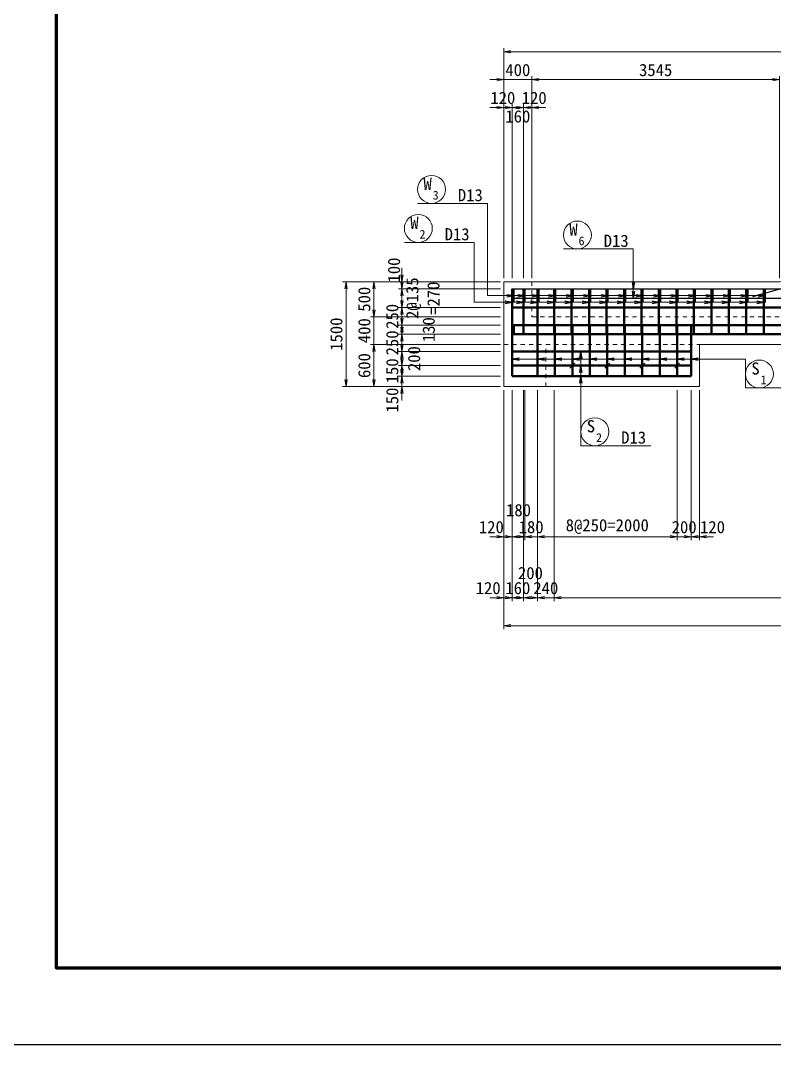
# Model space of a CAD drawing. Header units: millimetres. Extents: x 67792 to 193942, y -50017 to -20317.
# Drawn here: x 110354 to 121147, y -50017 to -35356 of the extents above; entities that cross this region are included whole.
import ezdxf
from ezdxf.enums import TextEntityAlignment as Align

# ---------------------------------------------------------------- set-up
doc = ezdxf.new("R2010")
doc.units = ezdxf.units.MM
doc.header["$LTSCALE"] = 50
doc.header["$PDSIZE"] = 300
doc.linetypes.add('DASHED2', pattern=[0.375, 0.25, -0.125])
doc.linetypes.add('SXF_跳び破線', pattern=[12, 6, -6])
doc.layers.get('Defpoints').update_dxf_attribs({"color": 191})
for name, color, linetype, lineweight in [('D-BGD', 7, 'Continuous', 13), ('D-STR', 1, 'Continuous', 50), ('D-STR-DIM', 7, 'Continuous', 13), ('D-STR-HTXT', 7, 'Continuous', 13), ('D-STR-STR2', 7, 'Continuous', 25), ('D-STR-STR5', 7, 'Continuous', 25), ('D-STR-STR9', 7, 'Continuous', 25), ('D-STR-TXT', 7, 'Continuous', 13), ('D-TTL', 2, 'Continuous', 140)]:
    doc.layers.add(name, color=color, linetype=linetype, lineweight=lineweight)
doc.styles.add('YOKO_GOTHIC', font='MS Gothic.ttf')
doc.dimstyles.new('S50', dxfattribs={"dimscale": 50, "dimtxt": 3.5, "dimasz": 2, "dimexe": 1, "dimexo": 1, "dimgap": 1, "dimtad": 1, "dimdec": 0, "dimzin": 1, "dimdsep": 46, "dimtxsty": 'YOKO_GOTHIC', "dimblk": 'OPEN', "dimcen": 0, "dimclrd": 256, "dimclre": 256, "dimclrt": 256, "dimaunit": 1, "dimadec": 3, "dimazin": 0, "dimtfac": 1, "dimtdec": 0, "dimtix": 1, "dimtmove": 2, "dimatfit": 3, "dimldrblk": 'OPEN', "dimfxl": 1, "dimlwd": -1, "dimlwe": -1, "dimarcsym": 2})

# ---------------------------------------------------------------- blocks, each defined once
blk = doc.blocks.new('_Open')
at = {"color": 0, "linetype": 'ByBlock', "lineweight": -2}
for p, q in [((-1, 0.17), (0, 0)), ((-1, -0.17), (0, 0)), ((0, 0), (-1, 0))]:
    blk.add_line(p, q, dxfattribs=at)
blk = doc.blocks.new('*D360')
at = {"layer": 'D-STR-DIM', "ltscale": 1500, "transparency": 16777216}
for p, q in [((117173, -36603), (117073, -36603)), ((117273, -39047), (117273, -36553)), ((117273, -36603), (117393, -36603)), ((117393, -39047), (117393, -36553)), ((117493, -36603), (117593, -36603))]:
    blk.add_line(p, q, dxfattribs=at)
at = {"layer": 'Defpoints', "color": 0, "ltscale": 1500, "transparency": 16777216}
for p in [(117393, -36603), (117273, -39097), (117393, -39097)]:
    blk.add_point(p, dxfattribs=at)
at = {"layer": 'D-STR-DIM', "ltscale": 1500, "transparency": 16777216, "xscale": 100, "yscale": 100, "zscale": 100}
blk.add_blockref('_Open', (117273, -36603), dxfattribs=at)
at = {"layer": 'D-STR-DIM', "ltscale": 1500, "transparency": 16777216, "xscale": 100, "yscale": 100, "zscale": 100, "rotation": 180}
blk.add_blockref('_Open', (117393, -36603), dxfattribs=at)
at = {"layer": 'D-STR-DIM', "ltscale": 1500, "transparency": 16777216, "insert": (117258, -36466), "char_height": 175, "attachment_point": 5, "style": 'YOKO_GOTHIC'}
blk.add_mtext('120', dxfattribs=at)
blk = doc.blocks.new('*D361')
at = {"layer": 'D-STR-DIM', "ltscale": 1500, "transparency": 16777216}
for p, q in [((117293, -36603), (117193, -36603)), ((117393, -39047), (117393, -36553)), ((117393, -36603), (117553, -36603)), ((117553, -39047), (117553, -36553)), ((117653, -36603), (117753, -36603))]:
    blk.add_line(p, q, dxfattribs=at)
at = {"layer": 'Defpoints', "color": 0, "ltscale": 1500, "transparency": 16777216}
for p in [(117553, -36603), (117393, -39097), (117553, -39097)]:
    blk.add_point(p, dxfattribs=at)
at = {"layer": 'D-STR-DIM', "ltscale": 1500, "transparency": 16777216, "xscale": 100, "yscale": 100, "zscale": 100}
blk.add_blockref('_Open', (117393, -36603), dxfattribs=at)
at = {"layer": 'D-STR-DIM', "ltscale": 1500, "transparency": 16777216, "xscale": 100, "yscale": 100, "zscale": 100, "rotation": 180}
blk.add_blockref('_Open', (117553, -36603), dxfattribs=at)
at = {"layer": 'D-STR-DIM', "ltscale": 1500, "transparency": 16777216, "insert": (117473, -36731), "char_height": 175, "attachment_point": 5, "style": 'YOKO_GOTHIC'}
blk.add_mtext('160', dxfattribs=at)
blk = doc.blocks.new('*D362')
at = {"layer": 'D-STR-DIM', "ltscale": 1500, "transparency": 16777216}
for p, q in [((117453, -36603), (117353, -36603)), ((117553, -39047), (117553, -36553)), ((117553, -36603), (117673, -36603)), ((117673, -39047), (117673, -36553)), ((117773, -36603), (117873, -36603))]:
    blk.add_line(p, q, dxfattribs=at)
at = {"layer": 'Defpoints', "color": 0, "ltscale": 1500, "transparency": 16777216}
for p in [(117673, -36603), (117553, -39097), (117673, -39097)]:
    blk.add_point(p, dxfattribs=at)
at = {"layer": 'D-STR-DIM', "ltscale": 1500, "transparency": 16777216, "xscale": 100, "yscale": 100, "zscale": 100}
blk.add_blockref('_Open', (117553, -36603), dxfattribs=at)
at = {"layer": 'D-STR-DIM', "ltscale": 1500, "transparency": 16777216, "xscale": 100, "yscale": 100, "zscale": 100, "rotation": 180}
blk.add_blockref('_Open', (117673, -36603), dxfattribs=at)
at = {"layer": 'D-STR-DIM', "ltscale": 1500, "transparency": 16777216, "insert": (117707, -36466), "char_height": 175, "attachment_point": 5, "style": 'YOKO_GOTHIC'}
blk.add_mtext('120', dxfattribs=at)
blk = doc.blocks.new('*D363')
at = {"layer": 'D-STR-DIM', "ltscale": 1500, "transparency": 16777216}
for p, q in [((117173, -36203), (117073, -36203)), ((117273, -39047), (117273, -36153)), ((117273, -36203), (117673, -36203)), ((117673, -39047), (117673, -36153)), ((117773, -36203), (117873, -36203))]:
    blk.add_line(p, q, dxfattribs=at)
at = {"layer": 'Defpoints', "color": 0, "ltscale": 1500, "transparency": 16777216}
for p in [(117673, -36203), (117273, -39097), (117673, -39097)]:
    blk.add_point(p, dxfattribs=at)
at = {"layer": 'D-STR-DIM', "ltscale": 1500, "transparency": 16777216, "xscale": 100, "yscale": 100, "zscale": 100}
blk.add_blockref('_Open', (117273, -36203), dxfattribs=at)
at = {"layer": 'D-STR-DIM', "ltscale": 1500, "transparency": 16777216, "xscale": 100, "yscale": 100, "zscale": 100, "rotation": 180}
blk.add_blockref('_Open', (117673, -36203), dxfattribs=at)
at = {"layer": 'D-STR-DIM', "ltscale": 1500, "transparency": 16777216, "insert": (117473, -36066), "char_height": 175, "attachment_point": 5, "style": 'YOKO_GOTHIC'}
blk.add_mtext('400', dxfattribs=at)
blk = doc.blocks.new('*D364')
at = {"layer": 'D-STR-DIM', "ltscale": 1500, "transparency": 16777216}
for p, q in [((117673, -39047), (117673, -36153)), ((117773, -36203), (121119, -36203)), ((121219, -39047), (121219, -36153))]:
    blk.add_line(p, q, dxfattribs=at)
at = {"layer": 'Defpoints', "color": 0, "ltscale": 1500, "transparency": 16777216}
for p in [(121219, -36203), (117673, -39097), (121219, -39097)]:
    blk.add_point(p, dxfattribs=at)
at = {"layer": 'D-STR-DIM', "ltscale": 1500, "transparency": 16777216, "xscale": 100, "yscale": 100, "zscale": 100, "rotation": 180}
blk.add_blockref('_Open', (117673, -36203), dxfattribs=at)
at = {"layer": 'D-STR-DIM', "ltscale": 1500, "transparency": 16777216, "xscale": 100, "yscale": 100, "zscale": 100}
blk.add_blockref('_Open', (121219, -36203), dxfattribs=at)
at = {"layer": 'D-STR-DIM', "ltscale": 1500, "transparency": 16777216, "insert": (119446, -36066), "char_height": 175, "attachment_point": 5, "style": 'YOKO_GOTHIC'}
blk.add_mtext('3545', dxfattribs=at)
blk = doc.blocks.new('*D366')
at = {"layer": 'D-STR-DIM', "ltscale": 1500, "transparency": 16777216}
for p, q in [((117273, -39047), (117273, -35753)), ((129373, -36717), (129373, -35753)), ((129273, -35803), (117373, -35803))]:
    blk.add_line(p, q, dxfattribs=at)
at = {"layer": 'Defpoints', "color": 0, "ltscale": 1500, "transparency": 16777216}
for p in [(117273, -35803), (129373, -36767), (117273, -39097)]:
    blk.add_point(p, dxfattribs=at)
at = {"layer": 'D-STR-DIM', "ltscale": 1500, "transparency": 16777216, "xscale": 100, "yscale": 100, "zscale": 100, "rotation": 180}
blk.add_blockref('_Open', (117273, -35803), dxfattribs=at)
at = {"layer": 'D-STR-DIM', "ltscale": 1500, "transparency": 16777216, "xscale": 100, "yscale": 100, "zscale": 100}
blk.add_blockref('_Open', (129373, -35803), dxfattribs=at)
at = {"layer": 'D-STR-DIM', "ltscale": 1500, "transparency": 16777216, "insert": (123323, -35666), "char_height": 175, "attachment_point": 5, "style": 'YOKO_GOTHIC'}
blk.add_mtext('12100', dxfattribs=at)
blk = doc.blocks.new('*D367')
at = {"layer": 'D-STR-DIM', "ltscale": 1500, "transparency": 16777216}
for p, q in [((117273, -40647), (117273, -43671)), ((117393, -40647), (117393, -43671)), ((117173, -43621), (117073, -43621)), ((117273, -43621), (117393, -43621)), ((117493, -43621), (117593, -43621))]:
    blk.add_line(p, q, dxfattribs=at)
at = {"layer": 'Defpoints', "color": 0, "ltscale": 1500, "transparency": 16777216}
for p in [(117273, -40597), (117393, -40597), (117393, -43621)]:
    blk.add_point(p, dxfattribs=at)
at = {"layer": 'D-STR-DIM', "ltscale": 1500, "transparency": 16777216, "xscale": 100, "yscale": 100, "zscale": 100}
blk.add_blockref('_Open', (117273, -43621), dxfattribs=at)
at = {"layer": 'D-STR-DIM', "ltscale": 1500, "transparency": 16777216, "xscale": 100, "yscale": 100, "zscale": 100, "rotation": 180}
blk.add_blockref('_Open', (117393, -43621), dxfattribs=at)
at = {"layer": 'D-STR-DIM', "ltscale": 1500, "transparency": 16777216, "insert": (117048, -43483), "char_height": 175, "attachment_point": 5, "style": 'YOKO_GOTHIC'}
blk.add_mtext('120', dxfattribs=at)
blk = doc.blocks.new('*D368')
at = {"layer": 'D-STR-DIM', "ltscale": 1500, "transparency": 16777216}
for p, q in [((117393, -40647), (117393, -43671)), ((117553, -40647), (117553, -43671)), ((117293, -43621), (117193, -43621)), ((117393, -43621), (117553, -43621)), ((117653, -43621), (117753, -43621))]:
    blk.add_line(p, q, dxfattribs=at)
at = {"layer": 'Defpoints', "color": 0, "ltscale": 1500, "transparency": 16777216}
for p in [(117393, -40597), (117553, -40597), (117553, -43621)]:
    blk.add_point(p, dxfattribs=at)
at = {"layer": 'D-STR-DIM', "ltscale": 1500, "transparency": 16777216, "xscale": 100, "yscale": 100, "zscale": 100}
blk.add_blockref('_Open', (117393, -43621), dxfattribs=at)
at = {"layer": 'D-STR-DIM', "ltscale": 1500, "transparency": 16777216, "xscale": 100, "yscale": 100, "zscale": 100, "rotation": 180}
blk.add_blockref('_Open', (117553, -43621), dxfattribs=at)
at = {"layer": 'D-STR-DIM', "ltscale": 1500, "transparency": 16777216, "insert": (117473, -43483), "char_height": 175, "attachment_point": 5, "style": 'YOKO_GOTHIC'}
blk.add_mtext('160', dxfattribs=at)
blk = doc.blocks.new('*D369')
at = {"layer": 'D-STR-DIM', "ltscale": 1500, "transparency": 16777216}
for p, q in [((117553, -40647), (117553, -43671)), ((117753, -40647), (117753, -43671)), ((117453, -43621), (117353, -43621)), ((117553, -43621), (117753, -43621)), ((117853, -43621), (117953, -43621))]:
    blk.add_line(p, q, dxfattribs=at)
at = {"layer": 'Defpoints', "color": 0, "ltscale": 1500, "transparency": 16777216}
for p in [(117553, -40597), (117753, -40597), (117753, -43621)]:
    blk.add_point(p, dxfattribs=at)
at = {"layer": 'D-STR-DIM', "ltscale": 1500, "transparency": 16777216, "xscale": 100, "yscale": 100, "zscale": 100}
blk.add_blockref('_Open', (117553, -43621), dxfattribs=at)
at = {"layer": 'D-STR-DIM', "ltscale": 1500, "transparency": 16777216, "xscale": 100, "yscale": 100, "zscale": 100, "rotation": 180}
blk.add_blockref('_Open', (117753, -43621), dxfattribs=at)
at = {"layer": 'D-STR-DIM', "ltscale": 1500, "transparency": 16777216, "insert": (117653, -43268), "char_height": 175, "attachment_point": 5, "style": 'YOKO_GOTHIC'}
blk.add_mtext('200', dxfattribs=at)
blk = doc.blocks.new('*D370')
at = {"layer": 'D-STR-DIM', "ltscale": 1500, "transparency": 16777216}
for p, q in [((129243, -40047), (129243, -43671)), ((117993, -40647), (117993, -43671)), ((118093, -43621), (129143, -43621))]:
    blk.add_line(p, q, dxfattribs=at)
at = {"layer": 'Defpoints', "color": 0, "ltscale": 1500, "transparency": 16777216}
for p in [(129243, -39997), (117993, -40597), (129243, -43621)]:
    blk.add_point(p, dxfattribs=at)
at = {"layer": 'D-STR-DIM', "ltscale": 1500, "transparency": 16777216, "xscale": 100, "yscale": 100, "zscale": 100, "rotation": 180}
blk.add_blockref('_Open', (117993, -43621), dxfattribs=at)
at = {"layer": 'D-STR-DIM', "ltscale": 1500, "transparency": 16777216, "xscale": 100, "yscale": 100, "zscale": 100}
blk.add_blockref('_Open', (129243, -43621), dxfattribs=at)
at = {"layer": 'D-STR-DIM', "ltscale": 1500, "transparency": 16777216, "insert": (123618, -43474), "char_height": 175, "attachment_point": 5, "style": 'YOKO_GOTHIC'}
blk.add_mtext('45@250=11250', dxfattribs=at)
blk = doc.blocks.new('*D372')
at = {"layer": 'D-STR-DIM', "ltscale": 1500, "transparency": 16777216}
for p, q in [((129373, -40047), (129373, -44071)), ((117273, -40647), (117273, -44071)), ((129273, -44021), (117373, -44021))]:
    blk.add_line(p, q, dxfattribs=at)
at = {"layer": 'Defpoints', "color": 0, "ltscale": 1500, "transparency": 16777216}
for p in [(129373, -39997), (117273, -40597), (117273, -44021)]:
    blk.add_point(p, dxfattribs=at)
at = {"layer": 'D-STR-DIM', "ltscale": 1500, "transparency": 16777216, "xscale": 100, "yscale": 100, "zscale": 100, "rotation": 180}
blk.add_blockref('_Open', (117273, -44021), dxfattribs=at)
at = {"layer": 'D-STR-DIM', "ltscale": 1500, "transparency": 16777216, "xscale": 100, "yscale": 100, "zscale": 100}
blk.add_blockref('_Open', (129373, -44021), dxfattribs=at)
at = {"layer": 'D-STR-DIM', "ltscale": 1500, "transparency": 16777216, "insert": (123323, -43883), "char_height": 175, "attachment_point": 5, "style": 'YOKO_GOTHIC'}
blk.add_mtext('12100', dxfattribs=at)
blk = doc.blocks.new('*D125')
at = {"layer": 'D-STR-DIM', "ltscale": 1500, "transparency": 16777216}
for p, q in [((117273, -40647), (117273, -42798)), ((117393, -40647), (117393, -42798)), ((117173, -42748), (117073, -42748)), ((117273, -42748), (117393, -42748)), ((117493, -42748), (117593, -42748))]:
    blk.add_line(p, q, dxfattribs=at)
at = {"layer": 'Defpoints', "color": 0, "ltscale": 1500, "transparency": 16777216}
for p in [(117273, -40597), (117393, -40597), (117393, -42748)]:
    blk.add_point(p, dxfattribs=at)
at = {"layer": 'D-STR-DIM', "ltscale": 1500, "transparency": 16777216, "xscale": 100, "yscale": 100, "zscale": 100}
blk.add_blockref('_Open', (117273, -42748), dxfattribs=at)
at = {"layer": 'D-STR-DIM', "ltscale": 1500, "transparency": 16777216, "xscale": 100, "yscale": 100, "zscale": 100, "rotation": 180}
blk.add_blockref('_Open', (117393, -42748), dxfattribs=at)
at = {"layer": 'D-STR-DIM', "ltscale": 1500, "transparency": 16777216, "insert": (117094, -42610), "char_height": 175, "attachment_point": 5, "style": 'YOKO_GOTHIC'}
blk.add_mtext('120', dxfattribs=at)
blk = doc.blocks.new('*D126')
at = {"layer": 'D-STR-DIM', "ltscale": 1500, "transparency": 16777216}
for p, q in [((117393, -40647), (117393, -42798)), ((117573, -40647), (117573, -42798)), ((117293, -42748), (117193, -42748)), ((117393, -42748), (117573, -42748)), ((117673, -42748), (117773, -42748))]:
    blk.add_line(p, q, dxfattribs=at)
at = {"layer": 'Defpoints', "color": 0, "ltscale": 1500, "transparency": 16777216}
for p in [(117393, -40597), (117573, -40597), (117573, -42748)]:
    blk.add_point(p, dxfattribs=at)
at = {"layer": 'D-STR-DIM', "ltscale": 1500, "transparency": 16777216, "xscale": 100, "yscale": 100, "zscale": 100}
blk.add_blockref('_Open', (117393, -42748), dxfattribs=at)
at = {"layer": 'D-STR-DIM', "ltscale": 1500, "transparency": 16777216, "xscale": 100, "yscale": 100, "zscale": 100, "rotation": 180}
blk.add_blockref('_Open', (117573, -42748), dxfattribs=at)
at = {"layer": 'D-STR-DIM', "ltscale": 1500, "transparency": 16777216, "insert": (117483, -42367), "char_height": 175, "attachment_point": 5, "style": 'YOKO_GOTHIC'}
blk.add_mtext('180', dxfattribs=at)
blk = doc.blocks.new('*D127')
at = {"layer": 'D-STR-DIM', "ltscale": 1500, "transparency": 16777216}
for p, q in [((117573, -40647), (117573, -42798)), ((117753, -40647), (117753, -42798)), ((117473, -42748), (117373, -42748)), ((117573, -42748), (117753, -42748)), ((117853, -42748), (117953, -42748))]:
    blk.add_line(p, q, dxfattribs=at)
at = {"layer": 'Defpoints', "color": 0, "ltscale": 1500, "transparency": 16777216}
for p in [(117573, -40597), (117753, -40597), (117753, -42748)]:
    blk.add_point(p, dxfattribs=at)
at = {"layer": 'D-STR-DIM', "ltscale": 1500, "transparency": 16777216, "xscale": 100, "yscale": 100, "zscale": 100}
blk.add_blockref('_Open', (117573, -42748), dxfattribs=at)
at = {"layer": 'D-STR-DIM', "ltscale": 1500, "transparency": 16777216, "xscale": 100, "yscale": 100, "zscale": 100, "rotation": 180}
blk.add_blockref('_Open', (117753, -42748), dxfattribs=at)
at = {"layer": 'D-STR-DIM', "ltscale": 1500, "transparency": 16777216, "insert": (117663, -42610), "char_height": 175, "attachment_point": 5, "style": 'YOKO_GOTHIC'}
blk.add_mtext('180', dxfattribs=at)
blk = doc.blocks.new('*D128')
at = {"layer": 'D-STR-DIM', "ltscale": 1500, "transparency": 16777216}
for p, q in [((117753, -40647), (117753, -42798)), ((119753, -40647), (119753, -42798)), ((117853, -42748), (119653, -42748))]:
    blk.add_line(p, q, dxfattribs=at)
at = {"layer": 'Defpoints', "color": 0, "ltscale": 1500, "transparency": 16777216}
for p in [(117753, -40597), (119753, -40597), (119753, -42748)]:
    blk.add_point(p, dxfattribs=at)
at = {"layer": 'D-STR-DIM', "ltscale": 1500, "transparency": 16777216, "xscale": 100, "yscale": 100, "zscale": 100, "rotation": 180}
blk.add_blockref('_Open', (117753, -42748), dxfattribs=at)
at = {"layer": 'D-STR-DIM', "ltscale": 1500, "transparency": 16777216, "xscale": 100, "yscale": 100, "zscale": 100}
blk.add_blockref('_Open', (119753, -42748), dxfattribs=at)
at = {"layer": 'D-STR-DIM', "ltscale": 1500, "transparency": 16777216, "insert": (118753, -42601), "char_height": 175, "attachment_point": 5, "style": 'YOKO_GOTHIC'}
blk.add_mtext('8@250=2000', dxfattribs=at)
blk = doc.blocks.new('*D129')
at = {"layer": 'D-STR-DIM', "ltscale": 1500, "transparency": 16777216}
for p, q in [((119753, -40647), (119753, -42798)), ((119953, -40647), (119953, -42798)), ((119653, -42748), (119553, -42748)), ((119753, -42748), (119953, -42748)), ((120053, -42748), (120153, -42748))]:
    blk.add_line(p, q, dxfattribs=at)
at = {"layer": 'Defpoints', "color": 0, "ltscale": 1500, "transparency": 16777216}
for p in [(119753, -40597), (119953, -40597), (119953, -42748)]:
    blk.add_point(p, dxfattribs=at)
at = {"layer": 'D-STR-DIM', "ltscale": 1500, "transparency": 16777216, "xscale": 100, "yscale": 100, "zscale": 100}
blk.add_blockref('_Open', (119753, -42748), dxfattribs=at)
at = {"layer": 'D-STR-DIM', "ltscale": 1500, "transparency": 16777216, "xscale": 100, "yscale": 100, "zscale": 100, "rotation": 180}
blk.add_blockref('_Open', (119953, -42748), dxfattribs=at)
at = {"layer": 'D-STR-DIM', "ltscale": 1500, "transparency": 16777216, "insert": (119853, -42610), "char_height": 175, "attachment_point": 5, "style": 'YOKO_GOTHIC'}
blk.add_mtext('200', dxfattribs=at)
blk = doc.blocks.new('*D130')
at = {"layer": 'D-STR-DIM', "ltscale": 1500, "transparency": 16777216}
for p, q in [((119953, -40647), (119953, -42798)), ((120073, -40647), (120073, -42798)), ((119853, -42748), (119753, -42748)), ((119953, -42748), (120073, -42748)), ((120173, -42748), (120273, -42748))]:
    blk.add_line(p, q, dxfattribs=at)
at = {"layer": 'Defpoints', "color": 0, "ltscale": 1500, "transparency": 16777216}
for p in [(119953, -40597), (120073, -40597), (120073, -42748)]:
    blk.add_point(p, dxfattribs=at)
at = {"layer": 'D-STR-DIM', "ltscale": 1500, "transparency": 16777216, "xscale": 100, "yscale": 100, "zscale": 100}
blk.add_blockref('_Open', (119953, -42748), dxfattribs=at)
at = {"layer": 'D-STR-DIM', "ltscale": 1500, "transparency": 16777216, "xscale": 100, "yscale": 100, "zscale": 100, "rotation": 180}
blk.add_blockref('_Open', (120073, -42748), dxfattribs=at)
at = {"layer": 'D-STR-DIM', "ltscale": 1500, "transparency": 16777216, "insert": (120259, -42610), "char_height": 175, "attachment_point": 5, "style": 'YOKO_GOTHIC'}
blk.add_mtext('120', dxfattribs=at)
blk = doc.blocks.new('*D387')
at = {"layer": 'D-STR-DIM', "ltscale": 1500, "transparency": 16777216}
for p, q in [((115814, -38997), (115814, -38897)), ((117223, -39097), (115764, -39097)), ((115814, -39097), (115814, -39197)), ((117223, -39197), (115764, -39197)), ((115814, -39297), (115814, -39397))]:
    blk.add_line(p, q, dxfattribs=at)
at = {"layer": 'Defpoints', "color": 0, "ltscale": 1500, "transparency": 16777216}
for p in [(117273, -39097), (115814, -39197), (117273, -39197)]:
    blk.add_point(p, dxfattribs=at)
at = {"layer": 'D-STR-DIM', "ltscale": 1500, "transparency": 16777216, "xscale": 100, "yscale": 100, "zscale": 100}
for p, rotation in [((115814, -39097), 270), ((115814, -39197), 90)]:
    blk.add_blockref('_Open', p, dxfattribs=dict(at, rotation=rotation))
at = {"layer": 'D-STR-DIM', "ltscale": 1500, "transparency": 16777216, "insert": (115701, -38929), "char_height": 175, "attachment_point": 5, "rotation": 90, "style": 'YOKO_GOTHIC'}
blk.add_mtext('100', dxfattribs=at)
blk = doc.blocks.new('*D388')
at = {"layer": 'D-STR-DIM', "ltscale": 1500, "transparency": 16777216}
for p, q in [((115814, -39097), (115814, -38997)), ((117223, -39197), (115764, -39197)), ((115814, -39197), (115814, -39467)), ((117223, -39467), (115764, -39467)), ((115814, -39567), (115814, -39667))]:
    blk.add_line(p, q, dxfattribs=at)
at = {"layer": 'Defpoints', "color": 0, "ltscale": 1500, "transparency": 16777216}
for p in [(117273, -39197), (115814, -39467), (117273, -39467)]:
    blk.add_point(p, dxfattribs=at)
at = {"layer": 'D-STR-DIM', "ltscale": 1500, "transparency": 16777216, "xscale": 100, "yscale": 100, "zscale": 100}
for p, rotation in [((115814, -39197), 270), ((115814, -39467), 90)]:
    blk.add_blockref('_Open', p, dxfattribs=dict(at, rotation=rotation))
at = {"layer": 'D-STR-DIM', "ltscale": 1500, "transparency": 16777216, "char_height": 175, "attachment_point": 5, "rotation": 90, "style": 'YOKO_GOTHIC'}
for s, insert in [('2@135', (115981, -39332)), ('=270', (116266, -39332))]:
    blk.add_mtext(s, dxfattribs=dict(at, insert=insert))
blk = doc.blocks.new('*D389')
at = {"layer": 'D-STR-DIM', "ltscale": 1500, "transparency": 16777216}
for p, q in [((115814, -39367), (115814, -39267)), ((117223, -39467), (115764, -39467)), ((115814, -39467), (115814, -39717)), ((117223, -39717), (115764, -39717)), ((115814, -39817), (115814, -39917))]:
    blk.add_line(p, q, dxfattribs=at)
at = {"layer": 'Defpoints', "color": 0, "ltscale": 1500, "transparency": 16777216}
for p in [(117273, -39467), (115814, -39717), (117273, -39717)]:
    blk.add_point(p, dxfattribs=at)
at = {"layer": 'D-STR-DIM', "ltscale": 1500, "transparency": 16777216, "xscale": 100, "yscale": 100, "zscale": 100}
for p, rotation in [((115814, -39467), 270), ((115814, -39717), 90)]:
    blk.add_blockref('_Open', p, dxfattribs=dict(at, rotation=rotation))
at = {"layer": 'D-STR-DIM', "ltscale": 1500, "transparency": 16777216, "insert": (115676, -39592), "char_height": 175, "attachment_point": 5, "rotation": 90, "style": 'YOKO_GOTHIC'}
blk.add_mtext('250', dxfattribs=at)
blk = doc.blocks.new('*D390')
at = {"layer": 'D-STR-DIM', "ltscale": 1500, "transparency": 16777216}
for p, q in [((115814, -39617), (115814, -39517)), ((117223, -39717), (115764, -39717)), ((115814, -39717), (115814, -39847)), ((117223, -39847), (115764, -39847)), ((115814, -39947), (115814, -40047))]:
    blk.add_line(p, q, dxfattribs=at)
at = {"layer": 'Defpoints', "color": 0, "ltscale": 1500, "transparency": 16777216}
for p in [(117273, -39717), (115814, -39847), (117273, -39847)]:
    blk.add_point(p, dxfattribs=at)
at = {"layer": 'D-STR-DIM', "ltscale": 1500, "transparency": 16777216, "xscale": 100, "yscale": 100, "zscale": 100}
for p, rotation in [((115814, -39717), 270), ((115814, -39847), 90)]:
    blk.add_blockref('_Open', p, dxfattribs=dict(at, rotation=rotation))
at = {"layer": 'D-STR-DIM', "ltscale": 1500, "transparency": 16777216, "insert": (116198, -39782), "char_height": 175, "attachment_point": 5, "rotation": 90, "style": 'YOKO_GOTHIC'}
blk.add_mtext('130', dxfattribs=at)
blk = doc.blocks.new('*D396')
at = {"layer": 'D-STR-DIM', "ltscale": 1500, "transparency": 16777216}
for p, q in [((115414, -39497), (115414, -39397)), ((117223, -39597), (115364, -39597)), ((115414, -39997), (115414, -39597)), ((117223, -39997), (115364, -39997)), ((115414, -40097), (115414, -40197))]:
    blk.add_line(p, q, dxfattribs=at)
at = {"layer": 'Defpoints', "color": 0, "ltscale": 1500, "transparency": 16777216}
for p in [(115414, -39597), (117273, -39597), (117273, -39997)]:
    blk.add_point(p, dxfattribs=at)
at = {"layer": 'D-STR-DIM', "ltscale": 1500, "transparency": 16777216, "xscale": 100, "yscale": 100, "zscale": 100}
for p, rotation in [((115414, -39597), 270), ((115414, -39997), 90)]:
    blk.add_blockref('_Open', p, dxfattribs=dict(at, rotation=rotation))
at = {"layer": 'D-STR-DIM', "ltscale": 1500, "transparency": 16777216, "insert": (115276, -39797), "char_height": 175, "attachment_point": 5, "rotation": 90, "style": 'YOKO_GOTHIC'}
blk.add_mtext('400', dxfattribs=at)
blk = doc.blocks.new('*D397')
at = {"layer": 'D-STR-DIM', "ltscale": 1500, "transparency": 16777216}
for p, q in [((117223, -39097), (115364, -39097)), ((115414, -39497), (115414, -39197)), ((117223, -39597), (115364, -39597))]:
    blk.add_line(p, q, dxfattribs=at)
at = {"layer": 'Defpoints', "color": 0, "ltscale": 1500, "transparency": 16777216}
for p in [(115414, -39097), (117273, -39097), (117273, -39597)]:
    blk.add_point(p, dxfattribs=at)
at = {"layer": 'D-STR-DIM', "ltscale": 1500, "transparency": 16777216, "xscale": 100, "yscale": 100, "zscale": 100}
for p, rotation in [((115414, -39097), 90), ((115414, -39597), 270)]:
    blk.add_blockref('_Open', p, dxfattribs=dict(at, rotation=rotation))
at = {"layer": 'D-STR-DIM', "ltscale": 1500, "transparency": 16777216, "insert": (115276, -39347), "char_height": 175, "attachment_point": 5, "rotation": 90, "style": 'YOKO_GOTHIC'}
blk.add_mtext('500', dxfattribs=at)
blk = doc.blocks.new('*D398')
at = {"layer": 'D-STR-DIM', "ltscale": 1500, "transparency": 16777216}
for p, q in [((117223, -39097), (114964, -39097)), ((115014, -40497), (115014, -39197)), ((117223, -40597), (114964, -40597))]:
    blk.add_line(p, q, dxfattribs=at)
at = {"layer": 'Defpoints', "color": 0, "ltscale": 1500, "transparency": 16777216}
for p in [(115014, -39097), (117273, -39097), (117273, -40597)]:
    blk.add_point(p, dxfattribs=at)
at = {"layer": 'D-STR-DIM', "ltscale": 1500, "transparency": 16777216, "xscale": 100, "yscale": 100, "zscale": 100}
for p, rotation in [((115014, -39097), 90), ((115014, -40597), 270)]:
    blk.add_blockref('_Open', p, dxfattribs=dict(at, rotation=rotation))
at = {"layer": 'D-STR-DIM', "ltscale": 1500, "transparency": 16777216, "insert": (114876, -39847), "char_height": 175, "attachment_point": 5, "rotation": 90, "style": 'YOKO_GOTHIC'}
blk.add_mtext('1500', dxfattribs=at)
blk = doc.blocks.new('*D391')
at = {"layer": 'D-STR-DIM', "ltscale": 1500, "transparency": 16777216}
for p, q in [((115814, -39747), (115814, -39647)), ((117223, -39847), (115764, -39847)), ((115814, -39847), (115814, -40097)), ((117223, -40097), (115764, -40097)), ((115814, -40197), (115814, -40297))]:
    blk.add_line(p, q, dxfattribs=at)
at = {"layer": 'Defpoints', "color": 0, "ltscale": 1500, "transparency": 16777216}
for p in [(117273, -39847), (115814, -40097), (117273, -40097)]:
    blk.add_point(p, dxfattribs=at)
at = {"layer": 'D-STR-DIM', "ltscale": 1500, "transparency": 16777216, "xscale": 100, "yscale": 100, "zscale": 100}
for p, rotation in [((115814, -39847), 270), ((115814, -40097), 90)]:
    blk.add_blockref('_Open', p, dxfattribs=dict(at, rotation=rotation))
at = {"layer": 'D-STR-DIM', "ltscale": 1500, "transparency": 16777216, "insert": (115676, -39972), "char_height": 175, "attachment_point": 5, "rotation": 90, "style": 'YOKO_GOTHIC'}
blk.add_mtext('250', dxfattribs=at)
blk = doc.blocks.new('*D392')
at = {"layer": 'D-STR-DIM', "ltscale": 1500, "transparency": 16777216}
for p, q in [((115814, -39997), (115814, -39897)), ((117223, -40097), (115764, -40097)), ((115814, -40097), (115814, -40297)), ((117223, -40297), (115764, -40297)), ((115814, -40397), (115814, -40497))]:
    blk.add_line(p, q, dxfattribs=at)
at = {"layer": 'Defpoints', "color": 0, "ltscale": 1500, "transparency": 16777216}
for p in [(117273, -40097), (115814, -40297), (117273, -40297)]:
    blk.add_point(p, dxfattribs=at)
at = {"layer": 'D-STR-DIM', "ltscale": 1500, "transparency": 16777216, "xscale": 100, "yscale": 100, "zscale": 100}
for p, rotation in [((115814, -40097), 270), ((115814, -40297), 90)]:
    blk.add_blockref('_Open', p, dxfattribs=dict(at, rotation=rotation))
at = {"layer": 'D-STR-DIM', "ltscale": 1500, "transparency": 16777216, "insert": (115989, -40197), "char_height": 175, "attachment_point": 5, "rotation": 90, "style": 'YOKO_GOTHIC'}
blk.add_mtext('200', dxfattribs=at)
blk = doc.blocks.new('*D393')
at = {"layer": 'D-STR-DIM', "ltscale": 1500, "transparency": 16777216}
for p, q in [((115814, -40197), (115814, -40097)), ((117223, -40297), (115764, -40297)), ((115814, -40297), (115814, -40447)), ((117223, -40447), (115764, -40447)), ((115814, -40547), (115814, -40647))]:
    blk.add_line(p, q, dxfattribs=at)
at = {"layer": 'Defpoints', "color": 0, "ltscale": 1500, "transparency": 16777216}
for p in [(117273, -40297), (115814, -40447), (117273, -40447)]:
    blk.add_point(p, dxfattribs=at)
at = {"layer": 'D-STR-DIM', "ltscale": 1500, "transparency": 16777216, "xscale": 100, "yscale": 100, "zscale": 100}
for p, rotation in [((115814, -40297), 270), ((115814, -40447), 90)]:
    blk.add_blockref('_Open', p, dxfattribs=dict(at, rotation=rotation))
at = {"layer": 'D-STR-DIM', "ltscale": 1500, "transparency": 16777216, "insert": (115676, -40372), "char_height": 175, "attachment_point": 5, "rotation": 90, "style": 'YOKO_GOTHIC'}
blk.add_mtext('150', dxfattribs=at)
blk = doc.blocks.new('*D394')
at = {"layer": 'D-STR-DIM', "ltscale": 1500, "transparency": 16777216}
for p, q in [((115814, -40347), (115814, -40247)), ((117223, -40447), (115764, -40447)), ((115814, -40447), (115814, -40597)), ((117223, -40597), (115764, -40597)), ((115814, -40697), (115814, -40797))]:
    blk.add_line(p, q, dxfattribs=at)
at = {"layer": 'Defpoints', "color": 0, "ltscale": 1500, "transparency": 16777216}
for p in [(117273, -40447), (115814, -40597), (117273, -40597)]:
    blk.add_point(p, dxfattribs=at)
at = {"layer": 'D-STR-DIM', "ltscale": 1500, "transparency": 16777216, "xscale": 100, "yscale": 100, "zscale": 100}
for p, rotation in [((115814, -40447), 270), ((115814, -40597), 90)]:
    blk.add_blockref('_Open', p, dxfattribs=dict(at, rotation=rotation))
at = {"layer": 'D-STR-DIM', "ltscale": 1500, "transparency": 16777216, "insert": (115676, -40791), "char_height": 175, "attachment_point": 5, "rotation": 90, "style": 'YOKO_GOTHIC'}
blk.add_mtext('150', dxfattribs=at)
blk = doc.blocks.new('*D395')
at = {"layer": 'D-STR-DIM', "ltscale": 1500, "transparency": 16777216}
for p, q in [((117223, -39997), (115364, -39997)), ((115414, -40097), (115414, -40497)), ((117223, -40597), (115364, -40597))]:
    blk.add_line(p, q, dxfattribs=at)
at = {"layer": 'Defpoints', "color": 0, "ltscale": 1500, "transparency": 16777216}
for p in [(117273, -39997), (115414, -40597), (117273, -40597)]:
    blk.add_point(p, dxfattribs=at)
at = {"layer": 'D-STR-DIM', "ltscale": 1500, "transparency": 16777216, "xscale": 100, "yscale": 100, "zscale": 100}
for p, rotation in [((115414, -39997), 90), ((115414, -40597), 270)]:
    blk.add_blockref('_Open', p, dxfattribs=dict(at, rotation=rotation))
at = {"layer": 'D-STR-DIM', "ltscale": 1500, "transparency": 16777216, "insert": (115276, -40297), "char_height": 175, "attachment_point": 5, "rotation": 90, "style": 'YOKO_GOTHIC'}
blk.add_mtext('600', dxfattribs=at)
blk = doc.blocks.new('*D438')
at = {"layer": 'D-STR-DIM', "transparency": 16777216}
for p, q in [((117753, -40647), (117753, -43671)), ((117993, -40647), (117993, -43671)), ((117653, -43621), (117553, -43621)), ((117993, -43621), (117753, -43621)), ((118093, -43621), (118193, -43621))]:
    blk.add_line(p, q, dxfattribs=at)
at = {"layer": 'Defpoints', "color": 0, "transparency": 16777216}
for p in [(117753, -40597), (117993, -40597), (117753, -43621)]:
    blk.add_point(p, dxfattribs=at)
at = {"layer": 'D-STR-DIM', "transparency": 16777216, "xscale": 100, "yscale": 100, "zscale": 100}
blk.add_blockref('_Open', (117753, -43621), dxfattribs=at)
at = {"layer": 'D-STR-DIM', "transparency": 16777216, "xscale": 100, "yscale": 100, "zscale": 100, "rotation": 180}
blk.add_blockref('_Open', (117993, -43621), dxfattribs=at)
at = {"layer": 'D-STR-DIM', "transparency": 16777216, "insert": (117873, -43483), "char_height": 175, "attachment_point": 5, "style": 'YOKO_GOTHIC'}
blk.add_mtext('240', dxfattribs=at)

msp = doc.modelspace()

# ---------------------------------------------------------------- linework, layer by layer
at = {"layer": 'D-BGD'}
for p, q in [((117273.2, -39097.1), (117273.2, -39997.1)), ((117273.2, -39997.1), (117273.2, -40597.1)), ((120073.2, -39997.1), (129373.2, -39997.1)), ((120073.2, -39997.1), (120073.2, -40597.1)), ((117873.2, -40597.1), (117273.2, -40597.1)), ((120073.2, -40597.1), (117873.2, -40597.1))]:
    msp.add_line(p, q, dxfattribs=at)
at = {"layer": 'D-BGD', "linetype": 'SXF_跳び破線', "ltscale": 0.2}
for p, q in [((117673.2, -39097.1), (117673.2, -39597.1)), ((117673.2, -39597.1), (129373.2, -39597.1)), ((117273.2, -39997.1), (120073.2, -39997.1)), ((117873.2, -40597.1), (117873.2, -39997.1))]:
    msp.add_line(p, q, dxfattribs=at)
at = {"layer": 'D-BGD', "ltscale": 0.01}
msp.add_line((117927.8, -39097.1), (118327.8, -39097.1), dxfattribs=at)
at = {"layer": 'D-BGD'}
msp.add_lwpolyline([(117273.2, -39097.1), (121218.7, -39097.1), (129373.2, -36767.2)], dxfattribs=at)
at = {"layer": 'D-STR'}
for p, q in [((117393.2, -39197.1), (117393.2, -39847.1)), ((117553.2, -39197.1), (117553.2, -39847.1)), ((117753.2, -39197.1), (117753.2, -39847.1)), ((117993.2, -39197.1), (117993.2, -39847.1)), ((118243.2, -39197.1), (118243.2, -39847.1)), ((118493.2, -39197.1), (118493.2, -39847.1)), ((118743.2, -39197.1), (118743.2, -39847.1)), ((118993.2, -39197.1), (118993.2, -39847.1)), ((119243.2, -39197.1), (119243.2, -39847.1)), ((119493.2, -39197.1), (119493.2, -39847.1)), ((119743.2, -39197.1), (119743.2, -39847.1)), ((119993.2, -39197.1), (119993.2, -39847.1)), ((120243.2, -39197.1), (120243.2, -39847.1)), ((120493.2, -39197.1), (120493.2, -39847.1)), ((120743.2, -39197.1), (120743.2, -39847.1)), ((120993.2, -39197.1), (120993.2, -39847.1)), ((117393.2, -39467.1), (129243.2, -39467.1)), ((117393.2, -39717.1), (129243.2, -39717.1)), ((117393.2, -39717.1), (117393.2, -40447.1)), ((117413.2, -39717.1), (117413.2, -39847.1)), ((117753.2, -39717.1), (117753.2, -40447.1)), ((118003.2, -39717.1), (118003.2, -40447.1)), ((118253.2, -39717.1), (118253.2, -40447.1)), ((118503.2, -39717.1), (118503.2, -40447.1)), ((118753.2, -39717.1), (118753.2, -40447.1)), ((119003.2, -39717.1), (119003.2, -40447.1)), ((119253.2, -39717.1), (119253.2, -40447.1)), ((119503.2, -39717.1), (119503.2, -40447.1)), ((119753.2, -39717.1), (119753.2, -40447.1)), ((119953.2, -39717.1), (119953.2, -40447.1)), ((117393.2, -39847.1), (129243.2, -39847.1)), ((117393.2, -40097.1), (119953.2, -40097.1)), ((117393.2, -40297.1), (119953.2, -40297.1)), ((117393.2, -40447.1), (119953.2, -40447.1))]:
    msp.add_line(p, q, dxfattribs=at)
at = {"layer": 'D-STR-HTXT'}
for p, q in [((117037.7, -37974.2), (116037.7, -37974.2)), ((116848.7, -38533.4), (115848.7, -38533.4)), ((120730.6, -40206.8), (120730.6, -40617.3)), ((120730.6, -40617.3), (121730.6, -40617.3))]:
    msp.add_line(p, q, dxfattribs=at)
for centre in [(116237.7, -37774.2), (116048.7, -38333.4), (118575.3, -41244.3)]:
    msp.add_circle(centre, 200, dxfattribs=at)
at = {"layer": 'D-STR-HTXT', "color": 4}
for centre in [(118325.5, -38427.5), (120930.6, -40417.3)]:
    msp.add_circle(centre, 200, dxfattribs=at)
at = {"layer": 'D-STR-STR2'}
for p, q in [((120838.5, -39309.7), (129243.2, -36908.4)), ((117393.2, -39197.1), (121642.7, -39197.1)), ((117393.2, -39332.1), (121642.7, -39332.1))]:
    msp.add_line(p, q, dxfattribs=at)
at = {"layer": 'D-STR-STR5'}
for p, q in [((118217.9, -40332.5), (118288.6, -40261.7)), ((118717.9, -40332.5), (118788.6, -40261.7)), ((119217.9, -40332.5), (119288.6, -40261.7)), ((119717.9, -40332.5), (119788.6, -40261.7))]:
    msp.add_line(p, q, dxfattribs=at)
at = {"layer": 'D-STR-STR9'}
for p, q in [((117413.2, -39197.1), (117413.2, -39392.1)), ((117573.2, -39197.1), (117573.2, -39392.1)), ((117773.2, -39197.1), (117773.2, -39392.1)), ((118013.2, -39197.1), (118013.2, -39392.1)), ((118263.2, -39197.1), (118263.2, -39392.1)), ((118513.2, -39197.1), (118513.2, -39392.1)), ((118763.2, -39197.1), (118763.2, -39392.1)), ((119013.2, -39197.1), (119013.2, -39392.1)), ((119263.2, -39197.1), (119263.2, -39392.1)), ((119513.2, -39197.1), (119513.2, -39392.1)), ((119763.2, -39197.1), (119763.2, -39392.1)), ((120013.2, -39197.1), (120013.2, -39392.1)), ((120263.2, -39197.1), (120263.2, -39392.1)), ((120513.2, -39197.1), (120513.2, -39392.1)), ((120763.2, -39197.1), (120763.2, -39392.1)), ((121013.2, -39197.1), (121013.2, -39392.1))]:
    msp.add_line(p, q, dxfattribs=at)
at = {"layer": 'D-TTL'}
msp.add_lwpolyline([(110866.7, -21416.6), (110866.7, -48916.6), (150866.7, -48916.6), (150866.7, -21416.6)], close=True, dxfattribs=at)
at = {"layer": 'Defpoints', "color": 1}
msp.add_lwpolyline([(109841.7, -20316.6), (109841.7, -50016.6), (151891.7, -50016.6), (151891.7, -20316.6)], close=True, dxfattribs=at)

# ---------------------------------------------------------------- texts
at = {"layer": 'D-STR-TXT', "style": 'YOKO_GOTHIC'}
for s, height, p in [('W', 175, (116181.4, -37782.5)), ('3', 125, (116297, -37920.3)), ('W', 175, (115992.4, -38341.7)), ('2', 125, (116108.1, -38479.5)), ('2', 125, (118634.7, -41390.4))]:
    msp.add_text(s, height=height, dxfattribs=at).set_placement(p, align=Align.CENTER)
for p in [(116614.2, -37944.2), (116425.2, -38503.4), (118951.8, -41414.3)]:
    msp.add_text('D13', height=175, dxfattribs=at).set_placement(p)
at = {"layer": 'D-STR-TXT', "color": 4, "style": 'YOKO_GOTHIC'}
for s, height, p in [('W', 175, (118269.3, -38435.8)), ('6', 125, (118384.9, -38573.6)), ('1', 125, (120990, -40563.4))]:
    msp.add_text(s, height=height, dxfattribs=at).set_placement(p, align=Align.CENTER)
msp.add_text('D13', height=175, dxfattribs=at).set_placement((118702.1, -38597.5))
at = {"layer": 'D-STR-TXT', "color": 4, "linetype": 'DASHED2', "ltscale": 0.5, "style": 'YOKO_GOTHIC'}
msp.add_text('S', height=175, dxfattribs=at).set_placement((120874.3, -40425.6), align=Align.CENTER)
at = {"layer": 'D-STR-TXT', "linetype": 'DASHED2', "ltscale": 0.5, "style": 'YOKO_GOTHIC'}
msp.add_text('S', height=175, dxfattribs=at).set_placement((118519, -41252.6), align=Align.CENTER)

# ---------------------------------------------------------------- dimensions: what is measured, and where the dimension line sits
at = {"layer": 'D-STR-DIM', "ltscale": 1500}
for base, p1, p2, picture, middle in [((117273.2, -35803.3), (129373.2, -36767.2), (117273.2, -39097.1), '*D366', (123323.2, -35665.8)), ((117673.2, -36203.3), (117273.2, -39097.1), (117673.2, -39097.1), '*D363', (117473.2, -36065.8)), ((121218.7203, -36203.3012), (117673.2432, -39097.1002), (121218.7203, -39097.1002), '*D364', (119445.9817, -36065.8012)), ((117273.2, -44020.9), (129373.2, -39997.1), (117273.2, -40597.1), '*D372', (123323.2, -43883.4)), ((117553.2, -43620.9), (117393.2, -40597.1), (117553.2, -40597.1), '*D368', (117473.2, -43483.4)), ((117753.2, -42747.9), (117573.2, -40597.1), (117753.2, -40597.1), '*D127', (117663.2, -42610.4)), ((119953.2, -42747.9), (119753.2, -40597.1), (119953.2, -40597.1), '*D129', (119853.2, -42610.4))]:
    dim = msp.add_linear_dim(base=base, p1=p1, p2=p2, dimstyle='S50', dxfattribs=at)
    dim.commit()
    dim.dimension.update_dxf_attribs({"geometry": picture, "text_midpoint": middle})
for base, p1, p2, picture, middle in [((117393.2, -36603.3), (117273.2, -39097.1), (117393.2, -39097.1), '*D360', (117257.7, -36465.8)), ((117673.2, -36603.3), (117553.2, -39097.1), (117673.2, -39097.1), '*D362', (117707.3, -36465.8)), ((117553.2, -36603.3), (117393.2, -39097.1), (117553.2, -39097.1), '*D361', (117473.2, -36730.7)), ((117393.2, -43620.9), (117273.2, -40597.1), (117393.2, -40597.1), '*D367', (117048.3, -43483.4)), ((117393.2, -42747.9), (117273.2, -40597.1), (117393.2, -40597.1), '*D125', (117094, -42610.4)), ((117573.2, -42747.9), (117393.2, -40597.1), (117573.2, -40597.1), '*D126', (117483.2, -42367.2)), ((117753.2, -43620.9), (117553.2, -40597.1), (117753.2, -40597.1), '*D369', (117653.2, -43267.9)), ((120073.2, -42747.9), (119953.2, -40597.1), (120073.2, -40597.1), '*D130', (120259.5, -42610.4))]:
    dim = msp.add_linear_dim(base=base, p1=p1, p2=p2, dimstyle='S50', dxfattribs=at)
    dim.commit()
    dim.dimension.update_dxf_attribs({"geometry": picture, "text_midpoint": middle, "dimtype": 160})
for base, p1, p2, picture, middle in [((115813.8, -39197.1), (117273.2, -39097.1), (117273.2, -39197.1), '*D387', (115701.3, -38929.3)), ((115813.8, -39847.1), (117273.2, -39717.1), (117273.2, -39847.1), '*D390', (116197.7, -39782.1)), ((115813.8, -40297.1), (117273.2, -40097.1), (117273.2, -40297.1), '*D392', (115988.7, -40197.1)), ((115813.8, -40597.1), (117273.2, -40447.1), (117273.2, -40597.1), '*D394', (115676.3, -40790.9))]:
    dim = msp.add_linear_dim(base=base, p1=p1, p2=p2, angle=90, dimstyle='S50', dxfattribs=at)
    dim.commit()
    dim.dimension.update_dxf_attribs({"geometry": picture, "text_midpoint": middle, "dimtype": 160})
dim = msp.add_linear_dim(base=(115813.8, -39467.1), p1=(117273.2, -39197.1), p2=(117273.2, -39467.1), angle=90, text='2@135\\X=<>', dimstyle='S50', dxfattribs=at)
dim.commit()
dim.dimension.update_dxf_attribs({"geometry": '*D388', "text_midpoint": (116128.2, -39332.1), "dimtype": 160})
for base, p1, p2, picture, middle in [((115013.8, -39097.1), (117273.2, -40597.1), (117273.2, -39097.1), '*D398', (114876.3, -39847.1)), ((115413.8, -39097.1), (117273.2, -39597.1), (117273.2, -39097.1), '*D397', (115276.3, -39347.1)), ((115813.8, -39717.1), (117273.2, -39467.1), (117273.2, -39717.1), '*D389', (115676.3, -39592.1)), ((115413.8, -39597.1), (117273.2, -39997.1), (117273.2, -39597.1), '*D396', (115276.3, -39797.1)), ((115813.8, -40097.1), (117273.2, -39847.1), (117273.2, -40097.1), '*D391', (115676.3, -39972.1)), ((115413.8, -40597.1), (117273.2, -39997.1), (117273.2, -40597.1), '*D395', (115276.3, -40297.1)), ((115813.8, -40447.1), (117273.2, -40297.1), (117273.2, -40447.1), '*D393', (115676.3, -40372.1))]:
    dim = msp.add_linear_dim(base=base, p1=p1, p2=p2, angle=90, dimstyle='S50', dxfattribs=at)
    dim.commit()
    dim.dimension.update_dxf_attribs({"geometry": picture, "text_midpoint": middle})
for base, p1, p2, text, picture, middle in [((129243.2, -43620.9), (117993.2, -40597.1), (129243.2, -39997.1), '45@250=<>', '*D370', (123618.2, -43474.1)), ((119753.2, -42747.9), (117753.2, -40597.1), (119753.2, -40597.1), '8@250=<>', '*D128', (118753.2, -42601.1))]:
    dim = msp.add_linear_dim(base=base, p1=p1, p2=p2, text=text, dimstyle='S50', dxfattribs=at)
    dim.commit()
    dim.dimension.update_dxf_attribs({"geometry": picture, "text_midpoint": middle})
at = {"layer": 'D-STR-DIM'}
dim = msp.add_linear_dim(base=(117753.2, -43620.9), p1=(117993.2, -40597.1), p2=(117753.2, -40597.1), dimstyle='S50', dxfattribs=at)
dim.commit()
dim.dimension.update_dxf_attribs({"geometry": '*D438', "text_midpoint": (117873.2, -43483.4)})

# ---------------------------------------------------------------- leaders
at = {"layer": 'D-STR-HTXT'}
for points in [[(121013.2, -39294.6), (117037.7, -39294.6), (117037.7, -37974.2)], [(120993.2, -39389), (116848.7, -39389), (116848.7, -38533.4)], [(119125.5, -39332.1), (119125.5, -38627.5), (118125.5, -38627.5)], [(119125.5, -39197.1), (119125.5, -38830.3)], [(117413.2, -39294.6), (117037.7, -39294.6)], [(117573.2, -39294.6), (117109.5, -39294.6)], [(117773.2, -39294.6), (117369.5, -39294.6)], [(118013.2, -39294.6), (117609.5, -39294.6)], [(118263.2, -39294.6), (117859.5, -39294.6)], [(118513.2, -39294.6), (118109.5, -39294.6)], [(118763.2, -39294.6), (118359.5, -39294.6)], [(119013.2, -39294.6), (118609.5, -39294.6)], [(119263.2, -39294.6), (118859.5, -39294.6)], [(119513.2, -39294.6), (119109.5, -39294.6)], [(119763.2, -39294.6), (119359.5, -39294.6)], [(120013.2, -39294.6), (119609.5, -39294.6)], [(120263.2, -39294.6), (119859.5, -39294.6)], [(120513.2, -39294.6), (120109.5, -39294.6)], [(120763.2, -39294.6), (120359.5, -39294.6)], [(117393.2, -39389), (116846.6, -39389)], [(117553.2, -39389), (117149.5, -39389)], [(117753.2, -39389), (117349.5, -39389)], [(117993.2, -39389), (117589.5, -39389)], [(118243.2, -39389), (117839.5, -39389)], [(118493.2, -39389), (118089.5, -39389)], [(118743.2, -39389), (118339.5, -39389)], [(118993.2, -39389), (118589.5, -39389)], [(119243.2, -39389), (118839.5, -39389)], [(119493.2, -39389), (119089.5, -39389)], [(119743.2, -39389), (119339.5, -39389)], [(119993.2, -39389), (119589.5, -39389)], [(120243.2, -39389), (119839.5, -39389)], [(120493.2, -39389), (120089.5, -39389)], [(120743.2, -39389), (120339.5, -39389)], [(118375.3, -40097.1), (118375.3, -41444.3), (119375.3, -41444.3)], [(117393.2, -40206.8), (120730.6, -40206.8)], [(117753.2, -40206.8), (118093.9, -40206.8)], [(118003.2, -40206.8), (118343.9, -40206.8)], [(118253.2, -40206.8), (118593.9, -40206.8)], [(118375.3, -40297.1), (118375.3, -40548.4)], [(118503.2, -40206.8), (118843.9, -40206.8)], [(118753.2, -40206.8), (119093.9, -40206.8)], [(119003.2, -40206.8), (119343.9, -40206.8)], [(119253.2, -40206.8), (119593.9, -40206.8)], [(119503.2, -40206.8), (119843.9, -40206.8)], [(119753.2, -40206.8), (120093.9, -40206.8)], [(119953.2, -40206.8), (120293.9, -40206.8)], [(118375.3, -40447.1), (118375.3, -41069.4)]]:
    msp.add_leader(points, dimstyle='S50', dxfattribs=at)

doc.saveas('drawing.dxf')
